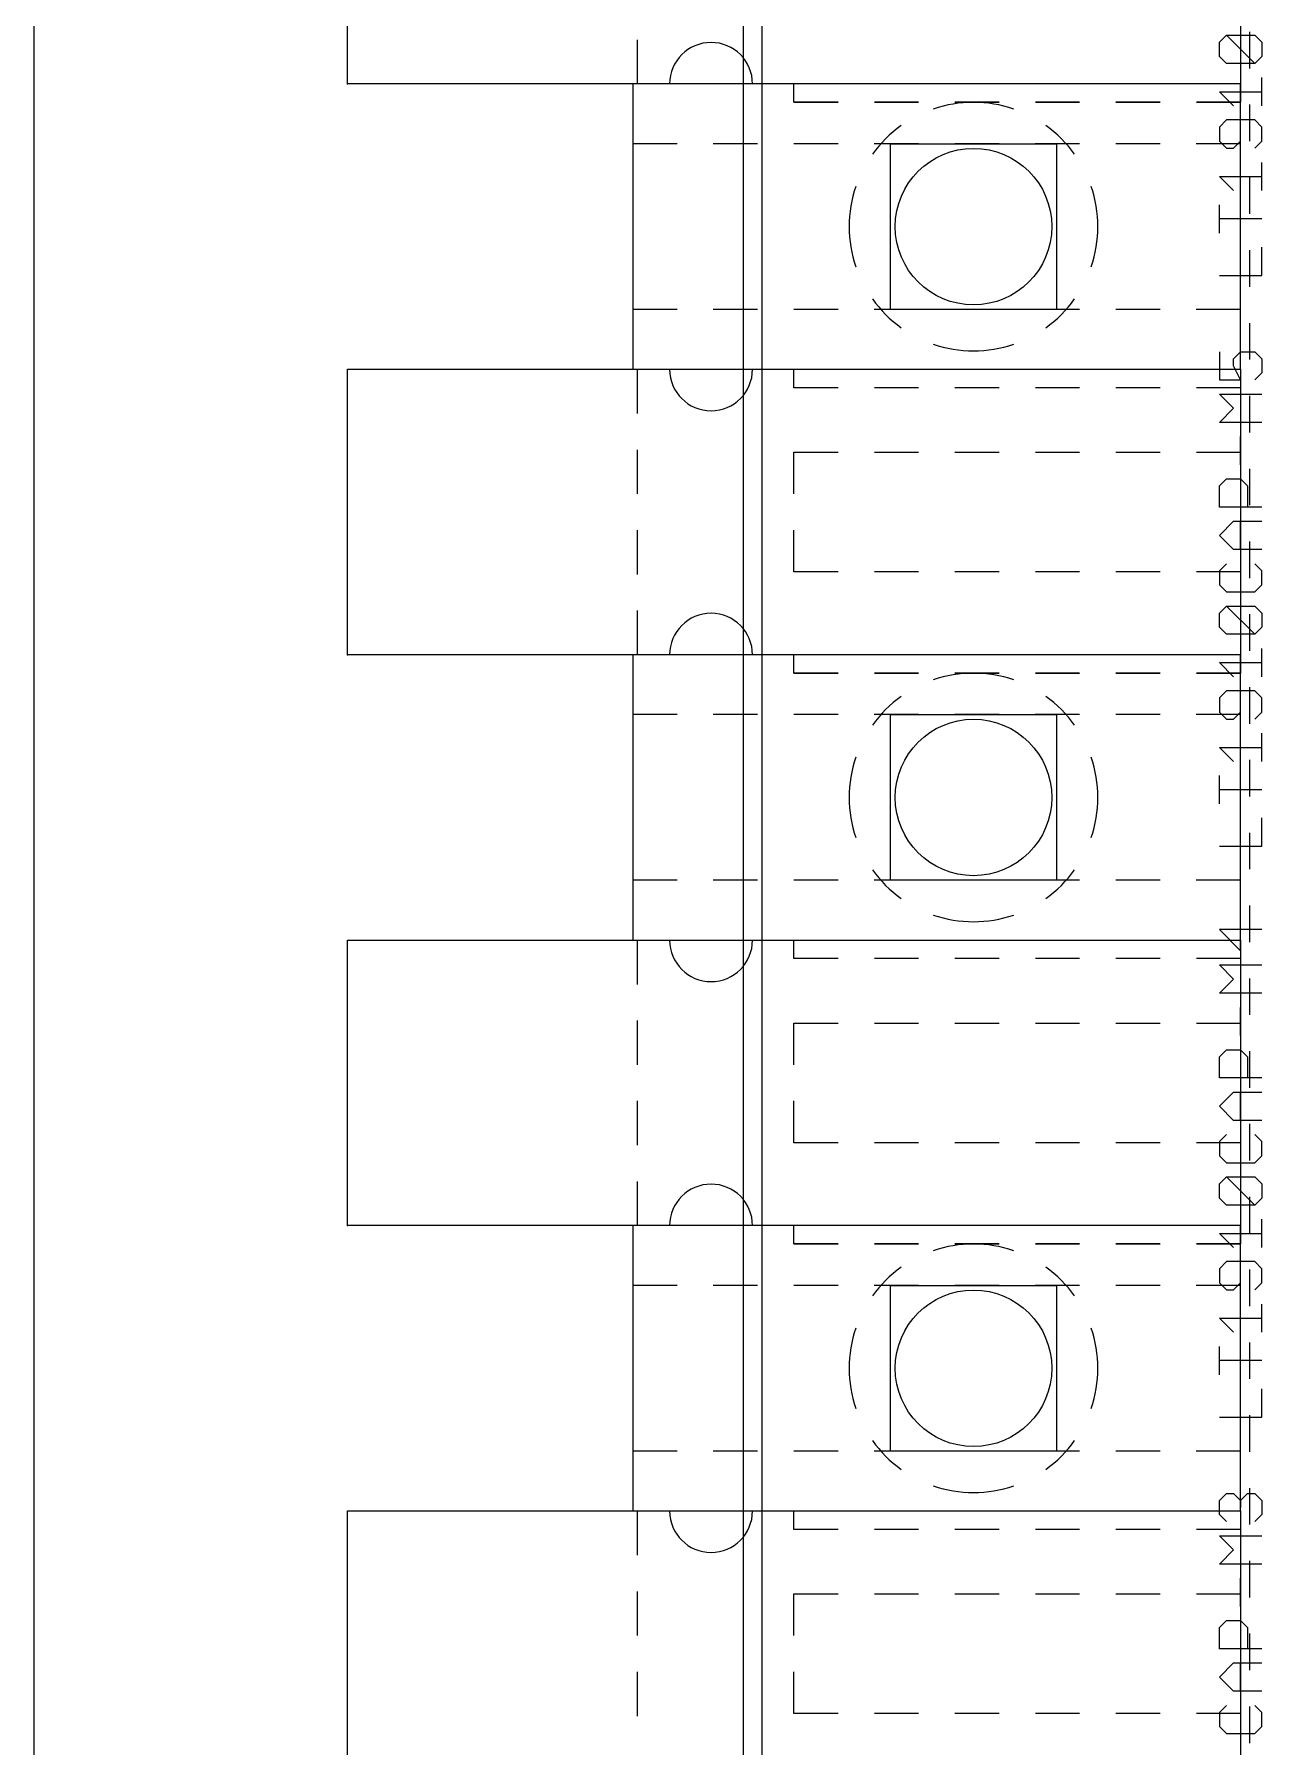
# Model space of a CAD drawing. Extents: x -0.79 to 6.6, y -0.46 to 8.18.
# Drawn here: x -0.79 to 0.543, y 2.244 to 4.104 of the extents above; entities that cross this region are included whole.
import ezdxf

# ---------------------------------------------------------------- set-up
doc = ezdxf.new("R2010")
doc.units = 0
for name, color, linetype in [('16', 175, 'CONTINUOUS'), ('2', 3, 'CONTINUOUS'), ('20', 6, 'CONTINUOUS'), ('21', 253, 'CONTINUOUS'), ('23', 7, 'CONTINUOUS'), ('24', 7, 'CONTINUOUS'), ('25', 253, 'CONTINUOUS'), ('49', 253, 'CONTINUOUS'), ('51', 253, 'CONTINUOUS'), ('52', 253, 'CONTINUOUS')]:
    doc.layers.add(name, color=color, linetype=linetype)

msp = doc.modelspace()

# ---------------------------------------------------------------- linework, layer by layer
at = {"layer": '16'}
msp.add_line((-0.02, 8.1), (-0.02, -0.1), dxfattribs=at)
at = {"layer": '2'}
msp.add_line((-0.79, -0.46), (-0.79, 8.18), dxfattribs=at)
at = {"layer": '20'}
msp.add_line((0, 7.89), (0, 0), dxfattribs=at)
for centre in [(0.23, 3.895), (0.23, 3.275), (0.23, 2.655)]:
    msp.add_circle(centre, 0.085, dxfattribs=at)
at = {"layer": '21'}
for p, q in [((0.53, 4.066888), (0.53, 4.106601)), ((0.53, 3.987805), (0.53, 4.027518)), ((0.53, 3.908723), (0.53, 3.948435)), ((0.53, 3.82964), (0.53, 3.869353)), ((0.53, 3.750557), (0.53, 3.79027)), ((0.53, 3.671475), (0.53, 3.711187)), ((0.53, 3.592392), (0.53, 3.632104)), ((0.53, 3.513309), (0.53, 3.553022)), ((0.53, 3.434226), (0.53, 3.473939)), ((0.53, 3.355144), (0.53, 3.394856)), ((0.53, 3.276061), (0.53, 3.315774)), ((0.53, 3.196978), (0.53, 3.236691)), ((0.53, 3.117896), (0.53, 3.157608)), ((0.53, 3.038813), (0.53, 3.078525)), ((0.53, 2.95973), (0.53, 2.999443)), ((0.53, 2.880647), (0.53, 2.92036)), ((0.53, 2.801565), (0.53, 2.841277)), ((0.53, 2.722482), (0.53, 2.762195)), ((0.53, 2.643399), (0.53, 2.683112)), ((0.53, 2.564316), (0.53, 2.604029)), ((0.53, 2.485234), (0.53, 2.524946)), ((0.53, 2.406151), (0.53, 2.445864)), ((0.53, 2.327068), (0.53, 2.366781)), ((0.53, 2.247985), (0.53, 2.287698))]:
    msp.add_line(p, q, dxfattribs=at)
at = {"layer": '23'}
for p in [(-0.45, 4.05), (-0.45, 4.05), (-0.45, 3.43), (-0.45, 3.43), (-0.45, 2.81), (-0.45, 2.81)]:
    msp.add_point(p, dxfattribs=at)
at = {"layer": '24'}
for p in [(0.52, 4.05), (0.52, 3.43), (0.52, 2.81)]:
    msp.add_point(p, dxfattribs=at)
at = {"layer": '25'}
for p, q in [((0.496961, 4.095216), (0.504634, 4.102889)), ((0.496961, 4.079869), (0.496961, 4.095216)), ((0.504634, 4.102889), (0.535327, 4.102889)), ((0.535327, 4.072196), (0.504634, 4.102889)), ((0.535327, 4.102889), (0.543, 4.095216)), ((0.543, 4.095216), (0.543, 4.079869)), ((0.504634, 4.072196), (0.496961, 4.079869)), ((0.543, 4.079869), (0.535327, 4.072196)), ((0.535327, 4.072196), (0.504634, 4.072196)), ((0.543, 4.026157), (0.543, 4.05685)), ((0.512307, 4.026157), (0.496961, 4.041503)), ((0.496961, 4.041503), (0.543, 4.041503)), ((0.504634, 4.010811), (0.496961, 4.003137)), ((0.496961, 4.003137), (0.496961, 3.987791)), ((0.535327, 4.010811), (0.504634, 4.010811)), ((0.51998, 3.987791), (0.51998, 4.010811)), ((0.543, 4.003137), (0.535327, 4.010811)), ((0.543, 3.987791), (0.543, 4.003137)), ((0.496961, 3.987791), (0.504634, 3.980118)), ((0.512307, 3.980118), (0.51998, 3.987791)), ((0.535327, 3.980118), (0.543, 3.987791)), ((0.504634, 3.980118), (0.512307, 3.980118)), ((0.543, 3.934078), (0.543, 3.964771)), ((0.512307, 3.934078), (0.496961, 3.949425)), ((0.496961, 3.949425), (0.543, 3.949425)), ((0.496961, 3.888039), (0.496961, 3.918732)), ((0.543, 3.903386), (0.496961, 3.903386)), ((0.543, 3.842), (0.543, 3.872693)), ((0.496961, 3.842), (0.543, 3.842)), ((0.496961, 3.759125), (0.496961, 3.728432)), ((0.512307, 3.751451), (0.51998, 3.759125)), ((0.51998, 3.759125), (0.535327, 3.759125)), ((0.535327, 3.759125), (0.543, 3.751451)), ((0.512307, 3.743778), (0.512307, 3.751451)), ((0.51998, 3.728432), (0.512307, 3.743778)), ((0.543, 3.751451), (0.543, 3.736105)), ((0.496961, 3.728432), (0.51998, 3.728432)), ((0.543, 3.736105), (0.535327, 3.728432)), ((0.512307, 3.697739), (0.496961, 3.713085)), ((0.496961, 3.713085), (0.543, 3.713085)), ((0.496961, 3.682392), (0.512307, 3.697739)), ((0.543, 3.682392), (0.496961, 3.682392)), ((0.51998, 3.636353), (0.51998, 3.667046)), ((0.496961, 3.613334), (0.504634, 3.621007)), ((0.496961, 3.590314), (0.496961, 3.613334)), ((0.504634, 3.621007), (0.51998, 3.621007)), ((0.51998, 3.621007), (0.527654, 3.613334)), ((0.527654, 3.613334), (0.527654, 3.590314)), ((0.543, 3.590314), (0.496961, 3.590314)), ((0.496961, 3.559621), (0.512307, 3.574968)), ((0.512307, 3.574968), (0.543, 3.574968)), ((0.51998, 3.544275), (0.51998, 3.574968)), ((0.512307, 3.544275), (0.496961, 3.559621)), ((0.543, 3.544275), (0.512307, 3.544275)), ((0.504634, 3.528928), (0.496961, 3.521255)), ((0.496961, 3.521255), (0.496961, 3.505909)), ((0.543, 3.521255), (0.535327, 3.528928)), ((0.543, 3.505909), (0.543, 3.521255)), ((0.496961, 3.505909), (0.504634, 3.498235)), ((0.504634, 3.498235), (0.535327, 3.498235)), ((0.535327, 3.498235), (0.543, 3.505909)), ((0.496961, 3.475216), (0.504634, 3.482889)), ((0.504634, 3.482889), (0.535327, 3.482889)), ((0.535327, 3.452196), (0.504634, 3.482889)), ((0.535327, 3.482889), (0.543, 3.475216)), ((0.496961, 3.459869), (0.496961, 3.475216)), ((0.504634, 3.452196), (0.496961, 3.459869)), ((0.543, 3.459869), (0.535327, 3.452196)), ((0.543, 3.475216), (0.543, 3.459869)), ((0.535327, 3.452196), (0.504634, 3.452196)), ((0.543, 3.406157), (0.543, 3.43685)), ((0.512307, 3.406157), (0.496961, 3.421503)), ((0.496961, 3.421503), (0.543, 3.421503)), ((0.504634, 3.390811), (0.496961, 3.383137)), ((0.535327, 3.390811), (0.504634, 3.390811)), ((0.51998, 3.367791), (0.51998, 3.390811)), ((0.543, 3.383137), (0.535327, 3.390811)), ((0.496961, 3.383137), (0.496961, 3.367791)), ((0.496961, 3.367791), (0.504634, 3.360118)), ((0.512307, 3.360118), (0.51998, 3.367791)), ((0.535327, 3.360118), (0.543, 3.367791)), ((0.543, 3.367791), (0.543, 3.383137)), ((0.504634, 3.360118), (0.512307, 3.360118)), ((0.512307, 3.314078), (0.496961, 3.329425)), ((0.496961, 3.329425), (0.543, 3.329425)), ((0.543, 3.314078), (0.543, 3.344771)), ((0.496961, 3.268039), (0.496961, 3.298732)), ((0.543, 3.283386), (0.496961, 3.283386)), ((0.543, 3.222), (0.543, 3.252693)), ((0.496961, 3.222), (0.543, 3.222)), ((0.543, 3.131451), (0.496961, 3.131451)), ((0.496961, 3.131451), (0.51998, 3.108432)), ((0.51998, 3.108432), (0.51998, 3.139125)), ((0.512307, 3.077739), (0.496961, 3.093085)), ((0.496961, 3.093085), (0.543, 3.093085)), ((0.496961, 3.062392), (0.512307, 3.077739)), ((0.543, 3.062392), (0.496961, 3.062392)), ((0.51998, 3.016353), (0.51998, 3.047046)), ((0.496961, 2.993334), (0.504634, 3.001007)), ((0.504634, 3.001007), (0.51998, 3.001007)), ((0.51998, 3.001007), (0.527654, 2.993334)), ((0.496961, 2.970314), (0.496961, 2.993334)), ((0.527654, 2.993334), (0.527654, 2.970314)), ((0.543, 2.970314), (0.496961, 2.970314)), ((0.496961, 2.939621), (0.512307, 2.954968)), ((0.512307, 2.924275), (0.496961, 2.939621)), ((0.512307, 2.954968), (0.543, 2.954968)), ((0.51998, 2.924275), (0.51998, 2.954968)), ((0.543, 2.924275), (0.512307, 2.924275)), ((0.504634, 2.908928), (0.496961, 2.901255)), ((0.543, 2.901255), (0.535327, 2.908928)), ((0.496961, 2.901255), (0.496961, 2.885909)), ((0.496961, 2.885909), (0.504634, 2.878235)), ((0.535327, 2.878235), (0.543, 2.885909)), ((0.543, 2.885909), (0.543, 2.901255)), ((0.504634, 2.878235), (0.535327, 2.878235)), ((0.496961, 2.855216), (0.504634, 2.862889)), ((0.496961, 2.839869), (0.496961, 2.855216)), ((0.504634, 2.862889), (0.535327, 2.862889)), ((0.535327, 2.832196), (0.504634, 2.862889)), ((0.535327, 2.862889), (0.543, 2.855216)), ((0.543, 2.855216), (0.543, 2.839869)), ((0.504634, 2.832196), (0.496961, 2.839869)), ((0.535327, 2.832196), (0.504634, 2.832196)), ((0.543, 2.839869), (0.535327, 2.832196)), ((0.543, 2.786157), (0.543, 2.81685)), ((0.512307, 2.786157), (0.496961, 2.801503)), ((0.496961, 2.801503), (0.543, 2.801503)), ((0.504634, 2.770811), (0.496961, 2.763137)), ((0.496961, 2.763137), (0.496961, 2.747791)), ((0.535327, 2.770811), (0.504634, 2.770811)), ((0.51998, 2.747791), (0.51998, 2.770811)), ((0.543, 2.763137), (0.535327, 2.770811)), ((0.543, 2.747791), (0.543, 2.763137)), ((0.496961, 2.747791), (0.504634, 2.740118)), ((0.504634, 2.740118), (0.512307, 2.740118)), ((0.512307, 2.740118), (0.51998, 2.747791)), ((0.535327, 2.740118), (0.543, 2.747791)), ((0.543, 2.694078), (0.543, 2.724771)), ((0.512307, 2.694078), (0.496961, 2.709425)), ((0.496961, 2.709425), (0.543, 2.709425)), ((0.496961, 2.648039), (0.496961, 2.678732)), ((0.543, 2.663386), (0.496961, 2.663386)), ((0.543, 2.602), (0.543, 2.632693)), ((0.496961, 2.602), (0.543, 2.602)), ((0.496961, 2.511451), (0.504634, 2.519125)), ((0.496961, 2.496105), (0.496961, 2.511451)), ((0.504634, 2.519125), (0.512307, 2.519125)), ((0.512307, 2.519125), (0.51998, 2.511451)), ((0.51998, 2.511451), (0.527654, 2.519125)), ((0.51998, 2.511451), (0.51998, 2.503778)), ((0.527654, 2.519125), (0.535327, 2.519125)), ((0.535327, 2.519125), (0.543, 2.511451)), ((0.543, 2.511451), (0.543, 2.496105)), ((0.504634, 2.488432), (0.496961, 2.496105)), ((0.543, 2.496105), (0.535327, 2.488432)), ((0.512307, 2.457739), (0.496961, 2.473085)), ((0.496961, 2.473085), (0.543, 2.473085)), ((0.496961, 2.442392), (0.512307, 2.457739)), ((0.543, 2.442392), (0.496961, 2.442392)), ((0.51998, 2.396353), (0.51998, 2.427046)), ((0.496961, 2.373334), (0.504634, 2.381007)), ((0.504634, 2.381007), (0.51998, 2.381007)), ((0.51998, 2.381007), (0.527654, 2.373334)), ((0.496961, 2.350314), (0.496961, 2.373334)), ((0.527654, 2.373334), (0.527654, 2.350314)), ((0.543, 2.350314), (0.496961, 2.350314)), ((0.496961, 2.319621), (0.512307, 2.334968)), ((0.512307, 2.334968), (0.543, 2.334968)), ((0.51998, 2.304275), (0.51998, 2.334968)), ((0.512307, 2.304275), (0.496961, 2.319621)), ((0.504634, 2.288928), (0.496961, 2.281255)), ((0.543, 2.304275), (0.512307, 2.304275)), ((0.543, 2.281255), (0.535327, 2.288928)), ((0.496961, 2.281255), (0.496961, 2.265909)), ((0.543, 2.265909), (0.543, 2.281255)), ((0.496961, 2.265909), (0.504634, 2.258235)), ((0.504634, 2.258235), (0.535327, 2.258235)), ((0.535327, 2.258235), (0.543, 2.265909))]:
    msp.add_line(p, q, dxfattribs=at)
at = {"layer": '49'}
for p, q in [((0.035, 4.03), (0.035, 4.05)), ((0.035, 4.03), (0.035, 4.05)), ((0.035, 4.03), (0.035, 4.05)), ((0.52, 4.05), (0.52, 4.03)), ((0.52, 4.05), (0.52, 4.03)), ((0.52, 4.05), (0.52, 4.03)), ((0.083025, 4.03), (0.035, 4.03)), ((0.083025, 4.03), (0.035, 4.03)), ((0.035, 4.03), (0.083025, 4.03)), ((0.17042, 4.03), (0.122395, 4.03)), ((0.17042, 4.03), (0.122395, 4.03)), ((0.122395, 4.03), (0.17042, 4.03)), ((0.257815, 4.03), (0.20979, 4.03)), ((0.257815, 4.03), (0.20979, 4.03)), ((0.20979, 4.03), (0.257815, 4.03)), ((0.34521, 4.03), (0.297185, 4.03)), ((0.34521, 4.03), (0.297185, 4.03)), ((0.297185, 4.03), (0.34521, 4.03)), ((0.432605, 4.03), (0.38458, 4.03)), ((0.432605, 4.03), (0.38458, 4.03)), ((0.38458, 4.03), (0.432605, 4.03)), ((0.52, 4.03), (0.471975, 4.03)), ((0.52, 4.03), (0.471975, 4.03)), ((0.471975, 4.03), (0.52, 4.03)), ((0.035, 3.72), (0.035, 3.74)), ((0.035, 3.72), (0.035, 3.74)), ((0.035, 3.72), (0.035, 3.74)), ((0.52, 3.74), (0.52, 3.72)), ((0.52, 3.74), (0.52, 3.72)), ((0.52, 3.74), (0.52, 3.72)), ((0.083025, 3.72), (0.035, 3.72)), ((0.083025, 3.72), (0.035, 3.72)), ((0.083025, 3.72), (0.035, 3.72)), ((0.17042, 3.72), (0.122395, 3.72)), ((0.17042, 3.72), (0.122395, 3.72)), ((0.17042, 3.72), (0.122395, 3.72)), ((0.257815, 3.72), (0.20979, 3.72)), ((0.257815, 3.72), (0.20979, 3.72)), ((0.257815, 3.72), (0.20979, 3.72)), ((0.34521, 3.72), (0.297185, 3.72)), ((0.34521, 3.72), (0.297185, 3.72)), ((0.34521, 3.72), (0.297185, 3.72)), ((0.432605, 3.72), (0.38458, 3.72)), ((0.432605, 3.72), (0.38458, 3.72)), ((0.432605, 3.72), (0.38458, 3.72)), ((0.52, 3.72), (0.471975, 3.72)), ((0.52, 3.72), (0.471975, 3.72)), ((0.52, 3.72), (0.471975, 3.72)), ((0.035, 3.604685), (0.035, 3.65)), ((0.035, 3.65), (0.083025, 3.65)), ((0.035, 3.604685), (0.035, 3.65)), ((0.035, 3.65), (0.083025, 3.65)), ((0.122395, 3.65), (0.17042, 3.65)), ((0.122395, 3.65), (0.17042, 3.65)), ((0.20979, 3.65), (0.257815, 3.65)), ((0.20979, 3.65), (0.257815, 3.65)), ((0.297185, 3.65), (0.34521, 3.65)), ((0.297185, 3.65), (0.34521, 3.65)), ((0.38458, 3.65), (0.432605, 3.65)), ((0.38458, 3.65), (0.432605, 3.65)), ((0.471975, 3.65), (0.52, 3.65)), ((0.471975, 3.65), (0.52, 3.65)), ((0.035, 3.52), (0.035, 3.565315)), ((0.035, 3.52), (0.035, 3.565315)), ((0.083025, 3.52), (0.035, 3.52)), ((0.083025, 3.52), (0.035, 3.52)), ((0.17042, 3.52), (0.122395, 3.52)), ((0.17042, 3.52), (0.122395, 3.52)), ((0.257815, 3.52), (0.20979, 3.52)), ((0.257815, 3.52), (0.20979, 3.52)), ((0.34521, 3.52), (0.297185, 3.52)), ((0.34521, 3.52), (0.297185, 3.52)), ((0.432605, 3.52), (0.38458, 3.52)), ((0.432605, 3.52), (0.38458, 3.52)), ((0.52, 3.52), (0.471975, 3.52)), ((0.52, 3.52), (0.471975, 3.52)), ((0.035, 3.41), (0.035, 3.43)), ((0.035, 3.41), (0.035, 3.43)), ((0.035, 3.41), (0.035, 3.43)), ((0.52, 3.43), (0.52, 3.41)), ((0.52, 3.43), (0.52, 3.41)), ((0.52, 3.43), (0.52, 3.41)), ((0.083025, 3.41), (0.035, 3.41)), ((0.083025, 3.41), (0.035, 3.41)), ((0.035, 3.41), (0.083025, 3.41)), ((0.17042, 3.41), (0.122395, 3.41)), ((0.17042, 3.41), (0.122395, 3.41)), ((0.122395, 3.41), (0.17042, 3.41)), ((0.257815, 3.41), (0.20979, 3.41)), ((0.257815, 3.41), (0.20979, 3.41)), ((0.20979, 3.41), (0.257815, 3.41)), ((0.34521, 3.41), (0.297185, 3.41)), ((0.34521, 3.41), (0.297185, 3.41)), ((0.297185, 3.41), (0.34521, 3.41)), ((0.432605, 3.41), (0.38458, 3.41)), ((0.432605, 3.41), (0.38458, 3.41)), ((0.38458, 3.41), (0.432605, 3.41)), ((0.52, 3.41), (0.471975, 3.41)), ((0.52, 3.41), (0.471975, 3.41)), ((0.471975, 3.41), (0.52, 3.41)), ((0.035, 3.1), (0.035, 3.12)), ((0.035, 3.1), (0.035, 3.12)), ((0.035, 3.1), (0.035, 3.12)), ((0.52, 3.12), (0.52, 3.1)), ((0.52, 3.12), (0.52, 3.1)), ((0.52, 3.12), (0.52, 3.1)), ((0.083025, 3.1), (0.035, 3.1)), ((0.083025, 3.1), (0.035, 3.1)), ((0.083025, 3.1), (0.035, 3.1)), ((0.17042, 3.1), (0.122395, 3.1)), ((0.17042, 3.1), (0.122395, 3.1)), ((0.17042, 3.1), (0.122395, 3.1)), ((0.257815, 3.1), (0.20979, 3.1)), ((0.257815, 3.1), (0.20979, 3.1)), ((0.257815, 3.1), (0.20979, 3.1)), ((0.34521, 3.1), (0.297185, 3.1)), ((0.34521, 3.1), (0.297185, 3.1)), ((0.34521, 3.1), (0.297185, 3.1)), ((0.432605, 3.1), (0.38458, 3.1)), ((0.432605, 3.1), (0.38458, 3.1)), ((0.432605, 3.1), (0.38458, 3.1)), ((0.52, 3.1), (0.471975, 3.1)), ((0.52, 3.1), (0.471975, 3.1)), ((0.52, 3.1), (0.471975, 3.1)), ((0.035, 2.984685), (0.035, 3.03)), ((0.035, 3.03), (0.083025, 3.03)), ((0.035, 2.984685), (0.035, 3.03)), ((0.035, 3.03), (0.083025, 3.03)), ((0.122395, 3.03), (0.17042, 3.03)), ((0.122395, 3.03), (0.17042, 3.03)), ((0.20979, 3.03), (0.257815, 3.03)), ((0.20979, 3.03), (0.257815, 3.03)), ((0.297185, 3.03), (0.34521, 3.03)), ((0.297185, 3.03), (0.34521, 3.03)), ((0.38458, 3.03), (0.432605, 3.03)), ((0.38458, 3.03), (0.432605, 3.03)), ((0.471975, 3.03), (0.52, 3.03)), ((0.471975, 3.03), (0.52, 3.03)), ((0.035, 2.9), (0.035, 2.945315)), ((0.035, 2.9), (0.035, 2.945315)), ((0.083025, 2.9), (0.035, 2.9)), ((0.083025, 2.9), (0.035, 2.9)), ((0.17042, 2.9), (0.122395, 2.9)), ((0.17042, 2.9), (0.122395, 2.9)), ((0.257815, 2.9), (0.20979, 2.9)), ((0.257815, 2.9), (0.20979, 2.9)), ((0.34521, 2.9), (0.297185, 2.9)), ((0.34521, 2.9), (0.297185, 2.9)), ((0.432605, 2.9), (0.38458, 2.9)), ((0.432605, 2.9), (0.38458, 2.9)), ((0.52, 2.9), (0.471975, 2.9)), ((0.52, 2.9), (0.471975, 2.9)), ((0.035, 2.79), (0.035, 2.81)), ((0.035, 2.79), (0.035, 2.81)), ((0.035, 2.79), (0.035, 2.81)), ((0.52, 2.81), (0.52, 2.79)), ((0.52, 2.81), (0.52, 2.79)), ((0.52, 2.81), (0.52, 2.79)), ((0.083025, 2.79), (0.035, 2.79)), ((0.083025, 2.79), (0.035, 2.79)), ((0.035, 2.79), (0.083025, 2.79)), ((0.17042, 2.79), (0.122395, 2.79)), ((0.17042, 2.79), (0.122395, 2.79)), ((0.122395, 2.79), (0.17042, 2.79)), ((0.257815, 2.79), (0.20979, 2.79)), ((0.257815, 2.79), (0.20979, 2.79)), ((0.20979, 2.79), (0.257815, 2.79)), ((0.34521, 2.79), (0.297185, 2.79)), ((0.34521, 2.79), (0.297185, 2.79)), ((0.297185, 2.79), (0.34521, 2.79)), ((0.432605, 2.79), (0.38458, 2.79)), ((0.432605, 2.79), (0.38458, 2.79)), ((0.38458, 2.79), (0.432605, 2.79)), ((0.52, 2.79), (0.471975, 2.79)), ((0.52, 2.79), (0.471975, 2.79)), ((0.471975, 2.79), (0.52, 2.79)), ((0.035, 2.48), (0.035, 2.5)), ((0.035, 2.48), (0.035, 2.5)), ((0.035, 2.48), (0.035, 2.5)), ((0.52, 2.5), (0.52, 2.48)), ((0.52, 2.5), (0.52, 2.48)), ((0.52, 2.5), (0.52, 2.48)), ((0.083025, 2.48), (0.035, 2.48)), ((0.083025, 2.48), (0.035, 2.48)), ((0.083025, 2.48), (0.035, 2.48)), ((0.17042, 2.48), (0.122395, 2.48)), ((0.17042, 2.48), (0.122395, 2.48)), ((0.17042, 2.48), (0.122395, 2.48)), ((0.257815, 2.48), (0.20979, 2.48)), ((0.257815, 2.48), (0.20979, 2.48)), ((0.257815, 2.48), (0.20979, 2.48)), ((0.34521, 2.48), (0.297185, 2.48)), ((0.34521, 2.48), (0.297185, 2.48)), ((0.34521, 2.48), (0.297185, 2.48)), ((0.432605, 2.48), (0.38458, 2.48)), ((0.432605, 2.48), (0.38458, 2.48)), ((0.432605, 2.48), (0.38458, 2.48)), ((0.52, 2.48), (0.471975, 2.48)), ((0.52, 2.48), (0.471975, 2.48)), ((0.52, 2.48), (0.471975, 2.48)), ((0.035, 2.364685), (0.035, 2.41)), ((0.035, 2.41), (0.083025, 2.41)), ((0.035, 2.364685), (0.035, 2.41)), ((0.035, 2.41), (0.083025, 2.41)), ((0.122395, 2.41), (0.17042, 2.41)), ((0.122395, 2.41), (0.17042, 2.41)), ((0.20979, 2.41), (0.257815, 2.41)), ((0.20979, 2.41), (0.257815, 2.41)), ((0.297185, 2.41), (0.34521, 2.41)), ((0.297185, 2.41), (0.34521, 2.41)), ((0.38458, 2.41), (0.432605, 2.41)), ((0.38458, 2.41), (0.432605, 2.41)), ((0.471975, 2.41), (0.52, 2.41)), ((0.471975, 2.41), (0.52, 2.41)), ((0.035, 2.28), (0.035, 2.325315)), ((0.035, 2.28), (0.035, 2.325315)), ((0.083025, 2.28), (0.035, 2.28)), ((0.083025, 2.28), (0.035, 2.28)), ((0.17042, 2.28), (0.122395, 2.28)), ((0.17042, 2.28), (0.122395, 2.28)), ((0.257815, 2.28), (0.20979, 2.28)), ((0.257815, 2.28), (0.20979, 2.28)), ((0.34521, 2.28), (0.297185, 2.28)), ((0.34521, 2.28), (0.297185, 2.28)), ((0.432605, 2.28), (0.38458, 2.28)), ((0.432605, 2.28), (0.38458, 2.28)), ((0.52, 2.28), (0.471975, 2.28)), ((0.52, 2.28), (0.471975, 2.28))]:
    msp.add_line(p, q, dxfattribs=at)
for centre, start, end in [((0.23, 3.895), 90.000011, 108.860557), ((0.23, 3.895), 71.139443, 89.999989), ((0.23, 3.895), 125.569727, 144.430273), ((0.23, 3.895), 35.569727, 54.430273), ((0.23, 3.895), 161.139443, 179.999989), ((0.23, 3.895), 0.000011, 18.860557), ((0.23, 3.895), 180.000011, 198.860557), ((0.23, 3.895), 341.139443, 359.999989), ((0.23, 3.895), 215.569727, 234.430273), ((0.23, 3.895), 305.569727, 324.430273), ((0.23, 3.895), 251.139443, 269.999989), ((0.23, 3.895), 270.000011, 288.860557), ((0.23, 3.275), 90.000011, 108.860557), ((0.23, 3.275), 71.139443, 89.999989), ((0.23, 3.275), 125.569727, 144.430273), ((0.23, 3.275), 35.569727, 54.430273), ((0.23, 3.275), 161.139443, 179.999989), ((0.23, 3.275), 0.000011, 18.860557), ((0.23, 3.275), 180.000011, 198.860557), ((0.23, 3.275), 341.139443, 359.999989), ((0.23, 3.275), 215.569727, 234.430273), ((0.23, 3.275), 305.569727, 324.430273), ((0.23, 3.275), 251.139443, 269.999989), ((0.23, 3.275), 270.000011, 288.860557), ((0.23, 2.655), 90.000011, 108.860557), ((0.23, 2.655), 71.139443, 89.999989), ((0.23, 2.655), 125.569727, 144.430273), ((0.23, 2.655), 35.569727, 54.430273), ((0.23, 2.655), 161.139443, 179.999989), ((0.23, 2.655), 0.000011, 18.860557), ((0.23, 2.655), 180.000011, 198.860557), ((0.23, 2.655), 341.139443, 359.999989), ((0.23, 2.655), 215.569727, 234.430273), ((0.23, 2.655), 305.569727, 324.430273), ((0.23, 2.655), 251.139443, 269.999989), ((0.23, 2.655), 270.000011, 288.860557)]:
    msp.add_arc(centre, 0.135, start, end, dxfattribs=at)
at = {"layer": '51'}
for p, q in [((-0.45, 4.05), (-0.45, 4.36)), ((-0.45, 4.05), (-0.45, 4.36)), ((0.52, 4.36), (0.52, 4.05)), ((0.52, 4.36), (0.52, 4.05)), ((-0.135, 4.05), (-0.135, 4.097972)), ((-0.135, 4.05), (-0.135, 4.097972)), ((-0.135, 4.05), (-0.45, 4.05)), ((-0.135, 4.05), (-0.45, 4.05)), ((-0.1, 4.05), (-0.135, 4.05)), ((-0.1, 4.05), (-0.135, 4.05)), ((0.52, 4.05), (-0.01, 4.05)), ((0.52, 4.05), (-0.01, 4.05)), ((-0.45, 3.43), (-0.45, 3.74)), ((-0.45, 3.74), (-0.135, 3.74)), ((-0.45, 3.43), (-0.45, 3.74)), ((-0.45, 3.74), (-0.135, 3.74)), ((-0.135, 3.74), (-0.1, 3.74)), ((-0.135, 3.692028), (-0.135, 3.74)), ((-0.135, 3.74), (-0.1, 3.74)), ((-0.135, 3.692028), (-0.135, 3.74)), ((-0.01, 3.74), (0.52, 3.74)), ((-0.01, 3.74), (0.52, 3.74)), ((0.52, 3.74), (0.52, 3.43)), ((0.52, 3.74), (0.52, 3.43)), ((-0.135, 3.604685), (-0.135, 3.652657)), ((-0.135, 3.604685), (-0.135, 3.652657)), ((-0.135, 3.517343), (-0.135, 3.565315)), ((-0.135, 3.517343), (-0.135, 3.565315)), ((-0.135, 3.43), (-0.135, 3.477972)), ((-0.135, 3.43), (-0.135, 3.477972)), ((-0.135, 3.43), (-0.45, 3.43)), ((-0.135, 3.43), (-0.45, 3.43)), ((-0.1, 3.43), (-0.135, 3.43)), ((-0.1, 3.43), (-0.135, 3.43)), ((0.52, 3.43), (-0.01, 3.43)), ((0.52, 3.43), (-0.01, 3.43)), ((-0.45, 2.81), (-0.45, 3.12)), ((-0.45, 3.12), (-0.135, 3.12)), ((-0.45, 2.81), (-0.45, 3.12)), ((-0.45, 3.12), (-0.135, 3.12)), ((-0.135, 3.12), (-0.1, 3.12)), ((-0.135, 3.072028), (-0.135, 3.12)), ((-0.135, 3.12), (-0.1, 3.12)), ((-0.135, 3.072028), (-0.135, 3.12)), ((-0.01, 3.12), (0.52, 3.12)), ((-0.01, 3.12), (0.52, 3.12)), ((0.52, 3.12), (0.52, 2.81)), ((0.52, 3.12), (0.52, 2.81)), ((-0.135, 2.984685), (-0.135, 3.032657)), ((-0.135, 2.984685), (-0.135, 3.032657)), ((-0.135, 2.897343), (-0.135, 2.945315)), ((-0.135, 2.897343), (-0.135, 2.945315)), ((-0.135, 2.81), (-0.135, 2.857972)), ((-0.135, 2.81), (-0.135, 2.857972)), ((-0.135, 2.81), (-0.45, 2.81)), ((-0.135, 2.81), (-0.45, 2.81)), ((-0.1, 2.81), (-0.135, 2.81)), ((-0.1, 2.81), (-0.135, 2.81)), ((0.52, 2.81), (-0.01, 2.81)), ((0.52, 2.81), (-0.01, 2.81)), ((-0.45, 2.19), (-0.45, 2.5)), ((-0.45, 2.5), (-0.135, 2.5)), ((-0.45, 2.19), (-0.45, 2.5)), ((-0.45, 2.5), (-0.135, 2.5)), ((-0.135, 2.5), (-0.1, 2.5)), ((-0.135, 2.452028), (-0.135, 2.5)), ((-0.135, 2.5), (-0.1, 2.5)), ((-0.135, 2.452028), (-0.135, 2.5)), ((-0.01, 2.5), (0.52, 2.5)), ((-0.01, 2.5), (0.52, 2.5)), ((0.52, 2.5), (0.52, 2.19)), ((0.52, 2.5), (0.52, 2.19)), ((-0.135, 2.364685), (-0.135, 2.412657)), ((-0.135, 2.364685), (-0.135, 2.412657)), ((-0.135, 2.277343), (-0.135, 2.325315)), ((-0.135, 2.277343), (-0.135, 2.325315))]:
    msp.add_line(p, q, dxfattribs=at)
for centre, start, end in [((-0.055, 4.05), 0, 180), ((-0.055, 4.05), 0, 180), ((-0.055, 3.74), 180, 0), ((-0.055, 3.74), 180, 0), ((-0.055, 3.43), 0, 180), ((-0.055, 3.43), 0, 180), ((-0.055, 3.12), 180, 0), ((-0.055, 3.12), 180, 0), ((-0.055, 2.81), 0, 180), ((-0.055, 2.81), 0, 180), ((-0.055, 2.5), 180, 0), ((-0.055, 2.5), 180, 0)]:
    msp.add_arc(centre, 0.045, start, end, dxfattribs=at)
at = {"layer": '52'}
for p, q in [((0.52, 4.05), (-0.14, 4.05)), ((-0.14, 4.05), (-0.14, 3.985)), ((0.52, 3.985), (0.52, 4.05)), ((-0.14, 3.985), (-0.14, 3.805)), ((-0.091949, 3.985), (-0.14, 3.985)), ((-0.004528, 3.985), (-0.052579, 3.985)), ((0.082894, 3.985), (0.034843, 3.985)), ((0.170315, 3.985), (0.122264, 3.985)), ((0.14, 3.805), (0.14, 3.985)), ((0.14, 3.985), (0.32, 3.985)), ((0.257736, 3.985), (0.209685, 3.985)), ((0.345157, 3.985), (0.297106, 3.985)), ((0.32, 3.985), (0.32, 3.805)), ((0.432579, 3.985), (0.384528, 3.985)), ((0.52, 3.985), (0.471949, 3.985)), ((0.52, 3.805), (0.52, 3.985)), ((-0.14, 3.805), (-0.14, 3.74)), ((-0.091949, 3.805), (-0.14, 3.805)), ((-0.004528, 3.805), (-0.052579, 3.805)), ((0.082894, 3.805), (0.034843, 3.805)), ((0.170315, 3.805), (0.122264, 3.805)), ((0.32, 3.805), (0.14, 3.805)), ((0.257736, 3.805), (0.209685, 3.805)), ((0.345157, 3.805), (0.297106, 3.805)), ((0.432579, 3.805), (0.384528, 3.805)), ((0.52, 3.805), (0.471949, 3.805)), ((0.52, 3.74), (0.52, 3.805)), ((-0.14, 3.74), (0.52, 3.74)), ((0.52, 3.43), (-0.14, 3.43)), ((-0.14, 3.43), (-0.14, 3.365)), ((0.52, 3.365), (0.52, 3.43)), ((-0.14, 3.365), (-0.14, 3.185)), ((-0.091949, 3.365), (-0.14, 3.365)), ((-0.004528, 3.365), (-0.052579, 3.365)), ((0.082894, 3.365), (0.034843, 3.365)), ((0.170315, 3.365), (0.122264, 3.365)), ((0.14, 3.185), (0.14, 3.365)), ((0.14, 3.365), (0.32, 3.365)), ((0.257736, 3.365), (0.209685, 3.365)), ((0.345157, 3.365), (0.297106, 3.365)), ((0.32, 3.365), (0.32, 3.185)), ((0.432579, 3.365), (0.384528, 3.365)), ((0.52, 3.365), (0.471949, 3.365)), ((0.52, 3.185), (0.52, 3.365)), ((-0.14, 3.185), (-0.14, 3.12)), ((-0.091949, 3.185), (-0.14, 3.185)), ((-0.004528, 3.185), (-0.052579, 3.185)), ((0.082894, 3.185), (0.034843, 3.185)), ((0.170315, 3.185), (0.122264, 3.185)), ((0.32, 3.185), (0.14, 3.185)), ((0.257736, 3.185), (0.209685, 3.185)), ((0.345157, 3.185), (0.297106, 3.185)), ((0.432579, 3.185), (0.384528, 3.185)), ((0.52, 3.185), (0.471949, 3.185)), ((0.52, 3.12), (0.52, 3.185)), ((-0.14, 3.12), (0.52, 3.12)), ((0.52, 2.81), (-0.14, 2.81)), ((-0.14, 2.81), (-0.14, 2.745)), ((0.52, 2.745), (0.52, 2.81)), ((-0.14, 2.745), (-0.14, 2.565)), ((-0.091949, 2.745), (-0.14, 2.745)), ((-0.004528, 2.745), (-0.052579, 2.745)), ((0.082894, 2.745), (0.034843, 2.745)), ((0.170315, 2.745), (0.122264, 2.745)), ((0.14, 2.565), (0.14, 2.745)), ((0.14, 2.745), (0.32, 2.745)), ((0.257736, 2.745), (0.209685, 2.745)), ((0.345157, 2.745), (0.297106, 2.745)), ((0.32, 2.745), (0.32, 2.565)), ((0.432579, 2.745), (0.384528, 2.745)), ((0.52, 2.745), (0.471949, 2.745)), ((0.52, 2.565), (0.52, 2.745)), ((-0.14, 2.565), (-0.14, 2.5)), ((-0.091949, 2.565), (-0.14, 2.565)), ((-0.004528, 2.565), (-0.052579, 2.565)), ((0.082894, 2.565), (0.034843, 2.565)), ((0.170315, 2.565), (0.122264, 2.565)), ((0.32, 2.565), (0.14, 2.565)), ((0.257736, 2.565), (0.209685, 2.565)), ((0.345157, 2.565), (0.297106, 2.565)), ((0.432579, 2.565), (0.384528, 2.565)), ((0.52, 2.565), (0.471949, 2.565)), ((0.52, 2.5), (0.52, 2.565)), ((-0.14, 2.5), (0.52, 2.5))]:
    msp.add_line(p, q, dxfattribs=at)

doc.saveas('drawing.dxf')
